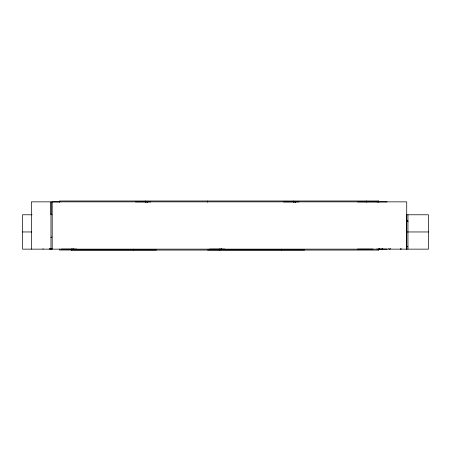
<?xml version="1.0" encoding="UTF-8"?>
<svg xmlns="http://www.w3.org/2000/svg" width="451" height="451" viewBox="0 0 451 451"><rect width="100%" height="100%" fill="white"/><g stroke="black" fill="none" stroke-linecap="round" stroke-linejoin="round"><path stroke-width="0.68" d="M43.054 249.144L43.054 248.636M50.974 214.535L50.974 201.907L60.011 201.907M59.385 202.2L59.515 200.994L378.598 200.994L378.722 202.2M378.722 248.856L378.598 250.063L71.444 250.068L71.568 248.896M207.516 202.2L207.64 200.994M219.693 248.896L219.569 250.068L221.486 248.619M366.545 202.166L366.669 200.988L365.868 201.591M51.408 249.144L51.983 248.625M400.262 249.144L400.742 248.71M400.928 249.144L401.367 248.749M71.444 250.068L73.361 248.619M377.137 202.099L378.598 200.994M50.974 237.654L51.955 236.972M381.512 249.144L382.611 248.648M390.78 248.664L389.72 249.144L388.57 248.625M135.396 201.913L150.792 201.913M283.521 201.913L298.917 201.913M357.587 201.913L387.138 201.913M32.122 214.777L22.55 214.777L22.55 249.144L428.45 249.144L428.45 214.777L406.543 214.777M22.55 231.961L31.711 231.961M406.605 231.961L428.45 231.961M61.336 249.087L76.732 249.087M209.461 249.087L224.857 249.087M357.587 249.087L372.983 249.087M378.519 249.087L387.138 249.087M156.407 250.006L59.515 250.006L59.419 249.099M207.64 250.006L304.532 250.006M406.746 246.325L407.952 246.866M378.981 248.608L380.176 249.144M376.929 248.805L378.598 250.063M295.552 202.437L293.629 200.988L293.787 202.46M147.421 202.437L145.504 200.988L145.662 202.46M50.974 214.033L51.955 214.834M50.258 248.726L50.737 249.144L50.258 248.71M406.633 219.913L407.952 221.097M406.509 220.398L407.952 221.7M281.61 249.155L281.706 250.063M133.485 249.155L133.581 250.063M407.952 214.777L407.952 249.144M406.723 249.144L406.723 201.851L52.198 201.851L52.198 249.144M406.667 214.777L406.667 249.144M50.974 249.144L50.974 201.851L31.39 201.851L31.39 249.144M50.072 249.144L49.633 248.76L50.072 249.144"/></g></svg>
